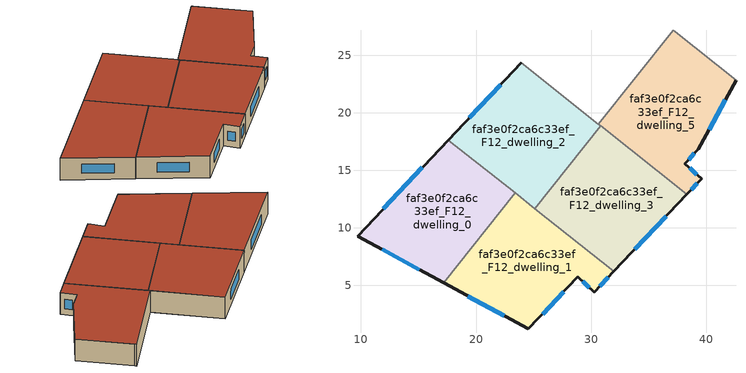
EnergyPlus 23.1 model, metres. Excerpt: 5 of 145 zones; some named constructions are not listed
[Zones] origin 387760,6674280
faf3e0f2ca6c33ef_F12_dwelling_0
 floor to faf3e0f2ca6c33ef_F11_dwelling_0 (EU_floor_Construction): 23.4,13.04 17.2,5.22 9.7,9.29 17.61,17.64 z36
 wall outside (EU_wall_Construction): 17.61,17.64 9.7,9.29 17.2,5.22 z36:39
 wall to faf3e0f2ca6c33ef_F12_dwelling_1 (EU_wall_Construction): 17.2,5.22 23.4,13.04 z36:39
 wall to faf3e0f2ca6c33ef_F12_dwelling_2 (EU_wall_Construction): 23.4,13.04 17.61,17.64 z36:39
 window (EU_Window_Construction): 11.84,8.13 15.05,6.38 / 15.35,15.25 11.96,11.67 z36.86:38.14
 roof outside (EU_roof_Construction): 17.2,5.22 23.4,13.04 17.61,17.64 9.7,9.29 z39
faf3e0f2ca6c33ef_F12_dwelling_1
 floor to faf3e0f2ca6c33ef_F11_dwelling_1 (EU_floor_Construction): 31.99,6.22 30.26,4.4 28.85,5.76 24.55,1.22 17.2,5.22 23.4,13.04 z36
 wall outside (EU_wall_Construction): 17.2,5.22 24.55,1.22 28.85,5.76 30.26,4.4 31.99,6.22 z36:39
 wall to faf3e0f2ca6c33ef_F12_dwelling_3 (EU_wall_Construction): 31.99,6.22 25.11,11.68 z36:39
 wall to faf3e0f2ca6c33ef_F12_dwelling_2 (EU_wall_Construction): 25.11,11.68 23.4,13.04 z36:39
 window (EU_Window_Construction): 19.3,4.08 22.45,2.36 / 30.76,4.92 31.49,5.7 / 29.25,5.37 29.86,4.79 / 25.78,2.52 27.62,4.46 z36.86:38.14
 roof outside (EU_roof_Construction): 30.26,4.4 31.99,6.22 23.4,13.04 17.2,5.22 24.55,1.22 28.85,5.76 z39
faf3e0f2ca6c33ef_F12_dwelling_2
 floor to faf3e0f2ca6c33ef_F11_dwelling_2 (EU_floor_Construction): 30.82,18.87 25.11,11.68 17.61,17.64 23.95,24.33 z36
 wall outside (EU_wall_Construction): 23.95,24.33 17.61,17.64 z36:39
 wall to faf3e0f2ca6c33ef_F12_dwelling_3 (EU_wall_Construction): 25.11,11.68 30.82,18.87 z36:39
 wall to faf3e0f2ca6c33ef_F12_dwelling_4 (EU_wall_Construction): 30.64,19.02 23.95,24.33 z36:39
 wall to faf3e0f2ca6c33ef_F12_dwelling_5 (EU_wall_Construction): 30.82,18.87 30.64,19.02 z36:39
 window (EU_Window_Construction): 22.14,22.42 19.42,19.55 z36.86:38.14
 roof outside (EU_roof_Construction): 25.11,11.68 30.82,18.87 23.95,24.33 17.61,17.64 z39
faf3e0f2ca6c33ef_F12_dwelling_3
 floor to faf3e0f2ca6c33ef_F11_dwelling_3 (EU_floor_Construction): 38.33,12.92 31.99,6.22 25.11,11.68 30.82,18.87 z36
 wall outside (EU_wall_Construction): 31.99,6.22 38.33,12.92 z36:39
 wall to faf3e0f2ca6c33ef_F12_dwelling_5 (EU_wall_Construction): 38.33,12.92 30.82,18.87 z36:39
 window (EU_Window_Construction): 33.8,8.14 36.52,11 z36.86:38.14
 roof outside (EU_roof_Construction): 31.99,6.22 38.33,12.92 30.82,18.87 25.11,11.68 z39
faf3e0f2ca6c33ef_F12_dwelling_5
 floor to faf3e0f2ca6c33ef_F11_dwelling_5 (EU_floor_Construction): 42.59,22.85 39.31,16.83 38.15,15.59 39.59,14.25 38.33,12.92 30.64,19.02 37.12,27.19 z36
 wall outside (EU_wall_Construction): 38.33,12.92 39.59,14.25 38.15,15.59 39.31,16.83 42.59,22.85 z36:39
 wall to faf3e0f2ca6c33ef_F12_dwelling_4 (EU_wall_Construction): 37.12,27.19 30.64,19.02 z36:39
 wall to faf3e0f2ca6c33ef_F12_dwelling_7 (EU_wall_Construction): 42.59,22.85 37.31,27.04 z36:39
 wall to faf3e0f2ca6c33ef_F12_dwelling_6 (EU_wall_Construction): 37.31,27.04 37.12,27.19 z36:39
 window (EU_Window_Construction): 40.25,18.55 41.65,21.13 / 38.48,15.94 38.98,16.47 / 39.18,14.63 38.56,15.21 / 38.69,13.3 39.23,13.87 z36.86:38.14
 roof outside (EU_roof_Construction): 39.59,14.25 38.15,15.59 39.31,16.83 42.59,22.85 37.12,27.19 30.64,19.02 38.33,12.92 z39
[SCHEDULE:FILE] Column Number=1; Rows to Skip at Top=0; Number of Hours of Data=8760; Column Separator=Comma; Interpolate to Timestep=No; Minutes per Item=60; Adjust Schedule for Daylight Savings=Yes
Name | File
EU_Step8_GainSchedule_faf3e0f2ca6c33ef_F4_dwelling_8_f000 | ../../schedules/faf3e0f2ca6c33ef/faf3e0f2ca6c33ef_F4_dwelling_8_f000_gain.csv
EU_Step8_GainSchedule_faf3e0f2ca6c33ef_F4_dwelling_9_f000 | ../../schedules/faf3e0f2ca6c33ef/faf3e0f2ca6c33ef_F4_dwelling_9_f000_gain.csv
EU_Step8_GainSchedule_faf3e0f2ca6c33ef_F4_dwelling_10_f000 | ../../schedules/faf3e0f2ca6c33ef/faf3e0f2ca6c33ef_F4_dwelling_10_f000_gain.csv
EU_Step8_GainSchedule_faf3e0f2ca6c33ef_F5_dwelling_0_f000 | ../../schedules/faf3e0f2ca6c33ef/faf3e0f2ca6c33ef_F5_dwelling_0_f000_gain.csv
EU_Step8_GainSchedule_faf3e0f2ca6c33ef_F5_dwelling_1_f000 | ../../schedules/faf3e0f2ca6c33ef/faf3e0f2ca6c33ef_F5_dwelling_1_f000_gain.csv
EU_Step8_GainSchedule_faf3e0f2ca6c33ef_F5_dwelling_2_f000 | ../../schedules/faf3e0f2ca6c33ef/faf3e0f2ca6c33ef_F5_dwelling_2_f000_gain.csv
EU_Step8_GainSchedule_faf3e0f2ca6c33ef_F5_dwelling_3_f000 | ../../schedules/faf3e0f2ca6c33ef/faf3e0f2ca6c33ef_F5_dwelling_3_f000_gain.csv
EU_Step8_GainSchedule_faf3e0f2ca6c33ef_F5_dwelling_4_f000 | ../../schedules/faf3e0f2ca6c33ef/faf3e0f2ca6c33ef_F5_dwelling_4_f000_gain.csv
EU_Step8_GainSchedule_faf3e0f2ca6c33ef_F5_dwelling_5_f000 | ../../schedules/faf3e0f2ca6c33ef/faf3e0f2ca6c33ef_F5_dwelling_5_f000_gain.csv
EU_Step8_GainSchedule_faf3e0f2ca6c33ef_F5_dwelling_6_f000 | ../../schedules/faf3e0f2ca6c33ef/faf3e0f2ca6c33ef_F5_dwelling_6_f000_gain.csv
EU_Step8_GainSchedule_faf3e0f2ca6c33ef_F5_dwelling_7_f000 | ../../schedules/faf3e0f2ca6c33ef/faf3e0f2ca6c33ef_F5_dwelling_7_f000_gain.csv
EU_Step8_GainSchedule_faf3e0f2ca6c33ef_F5_dwelling_8_f000 | ../../schedules/faf3e0f2ca6c33ef/faf3e0f2ca6c33ef_F5_dwelling_8_f000_gain.csv
EU_Step8_GainSchedule_faf3e0f2ca6c33ef_F5_dwelling_9_f000 | ../../schedules/faf3e0f2ca6c33ef/faf3e0f2ca6c33ef_F5_dwelling_9_f000_gain.csv
EU_Step8_GainSchedule_faf3e0f2ca6c33ef_F5_dwelling_10_f000 | ../../schedules/faf3e0f2ca6c33ef/faf3e0f2ca6c33ef_F5_dwelling_10_f000_gain.csv
EU_Step8_GainSchedule_faf3e0f2ca6c33ef_F6_dwelling_0_f000 | ../../schedules/faf3e0f2ca6c33ef/faf3e0f2ca6c33ef_F6_dwelling_0_f000_gain.csv
EU_Step8_GainSchedule_faf3e0f2ca6c33ef_F6_dwelling_1_f000 | ../../schedules/faf3e0f2ca6c33ef/faf3e0f2ca6c33ef_F6_dwelling_1_f000_gain.csv
EU_Step8_GainSchedule_faf3e0f2ca6c33ef_F6_dwelling_2_f000 | ../../schedules/faf3e0f2ca6c33ef/faf3e0f2ca6c33ef_F6_dwelling_2_f000_gain.csv
EU_Step8_GainSchedule_faf3e0f2ca6c33ef_F6_dwelling_3_f000 | ../../schedules/faf3e0f2ca6c33ef/faf3e0f2ca6c33ef_F6_dwelling_3_f000_gain.csv
EU_Step8_GainSchedule_faf3e0f2ca6c33ef_F6_dwelling_4_f000 | ../../schedules/faf3e0f2ca6c33ef/faf3e0f2ca6c33ef_F6_dwelling_4_f000_gain.csv
EU_Step8_GainSchedule_faf3e0f2ca6c33ef_F6_dwelling_5_f000 | ../../schedules/faf3e0f2ca6c33ef/faf3e0f2ca6c33ef_F6_dwelling_5_f000_gain.csv
EU_Step8_GainSchedule_faf3e0f2ca6c33ef_F6_dwelling_6_f000 | ../../schedules/faf3e0f2ca6c33ef/faf3e0f2ca6c33ef_F6_dwelling_6_f000_gain.csv
EU_Step8_GainSchedule_faf3e0f2ca6c33ef_F6_dwelling_7_f000 | ../../schedules/faf3e0f2ca6c33ef/faf3e0f2ca6c33ef_F6_dwelling_7_f000_gain.csv
EU_Step8_GainSchedule_faf3e0f2ca6c33ef_F6_dwelling_8_f000 | ../../schedules/faf3e0f2ca6c33ef/faf3e0f2ca6c33ef_F6_dwelling_8_f000_gain.csv
EU_Step8_GainSchedule_faf3e0f2ca6c33ef_F6_dwelling_9_f000 | ../../schedules/faf3e0f2ca6c33ef/faf3e0f2ca6c33ef_F6_dwelling_9_f000_gain.csv
EU_Step8_GainSchedule_faf3e0f2ca6c33ef_F6_dwelling_10_f000 | ../../schedules/faf3e0f2ca6c33ef/faf3e0f2ca6c33ef_F6_dwelling_10_f000_gain.csv
EU_Step8_GainSchedule_faf3e0f2ca6c33ef_F8_dwelling_10_f000 | ../../schedules/faf3e0f2ca6c33ef/faf3e0f2ca6c33ef_F8_dwelling_10_f000_gain.csv
EU_Step8_GainSchedule_faf3e0f2ca6c33ef_F9_dwelling_0_f000 | ../../schedules/faf3e0f2ca6c33ef/faf3e0f2ca6c33ef_F9_dwelling_0_f000_gain.csv
EU_Step8_GainSchedule_faf3e0f2ca6c33ef_F9_dwelling_1_f000 | ../../schedules/faf3e0f2ca6c33ef/faf3e0f2ca6c33ef_F9_dwelling_1_f000_gain.csv
EU_Step8_GainSchedule_faf3e0f2ca6c33ef_F9_dwelling_2_f000 | ../../schedules/faf3e0f2ca6c33ef/faf3e0f2ca6c33ef_F9_dwelling_2_f000_gain.csv
EU_Step8_GainSchedule_faf3e0f2ca6c33ef_F9_dwelling_3_f000 | ../../schedules/faf3e0f2ca6c33ef/faf3e0f2ca6c33ef_F9_dwelling_3_f000_gain.csv
EU_Step8_GainSchedule_faf3e0f2ca6c33ef_F9_dwelling_4_f000 | ../../schedules/faf3e0f2ca6c33ef/faf3e0f2ca6c33ef_F9_dwelling_4_f000_gain.csv
EU_Step8_GainSchedule_faf3e0f2ca6c33ef_F9_dwelling_5_f000 | ../../schedules/faf3e0f2ca6c33ef/faf3e0f2ca6c33ef_F9_dwelling_5_f000_gain.csv
EU_Step8_GainSchedule_faf3e0f2ca6c33ef_F9_dwelling_6_f000 | ../../schedules/faf3e0f2ca6c33ef/faf3e0f2ca6c33ef_F9_dwelling_6_f000_gain.csv
EU_Step8_GainSchedule_faf3e0f2ca6c33ef_F9_dwelling_7_f000 | ../../schedules/faf3e0f2ca6c33ef/faf3e0f2ca6c33ef_F9_dwelling_7_f000_gain.csv
EU_Step8_GainSchedule_faf3e0f2ca6c33ef_F9_dwelling_8_f000 | ../../schedules/faf3e0f2ca6c33ef/faf3e0f2ca6c33ef_F9_dwelling_8_f000_gain.csv
EU_Step8_GainSchedule_faf3e0f2ca6c33ef_F9_dwelling_9_f000 | ../../schedules/faf3e0f2ca6c33ef/faf3e0f2ca6c33ef_F9_dwelling_9_f000_gain.csv
EU_Step8_GainSchedule_faf3e0f2ca6c33ef_F9_dwelling_10_f000 | ../../schedules/faf3e0f2ca6c33ef/faf3e0f2ca6c33ef_F9_dwelling_10_f000_gain.csv
EU_Step8_GainSchedule_faf3e0f2ca6c33ef_F12_dwelling_1_f000 | ../../schedules/faf3e0f2ca6c33ef/faf3e0f2ca6c33ef_F12_dwelling_1_f000_gain.csv
EU_Step8_GainSchedule_faf3e0f2ca6c33ef_F12_dwelling_2_f000 | ../../schedules/faf3e0f2ca6c33ef/faf3e0f2ca6c33ef_F12_dwelling_2_f000_gain.csv
EU_Step8_GainSchedule_faf3e0f2ca6c33ef_F12_dwelling_3_f000 | ../../schedules/faf3e0f2ca6c33ef/faf3e0f2ca6c33ef_F12_dwelling_3_f000_gain.csv
EU_Step8_GainSchedule_faf3e0f2ca6c33ef_F12_dwelling_4_f000 | ../../schedules/faf3e0f2ca6c33ef/faf3e0f2ca6c33ef_F12_dwelling_4_f000_gain.csv
EU_Step8_GainSchedule_faf3e0f2ca6c33ef_F12_dwelling_5_f000 | ../../schedules/faf3e0f2ca6c33ef/faf3e0f2ca6c33ef_F12_dwelling_5_f000_gain.csv
EU_Step8_GainSchedule_faf3e0f2ca6c33ef_F12_dwelling_6_f000 | ../../schedules/faf3e0f2ca6c33ef/faf3e0f2ca6c33ef_F12_dwelling_6_f000_gain.csv
EU_Step8_GainSchedule_faf3e0f2ca6c33ef_F12_dwelling_7_f000 | ../../schedules/faf3e0f2ca6c33ef/faf3e0f2ca6c33ef_F12_dwelling_7_f000_gain.csv
EU_Step8_GainSchedule_faf3e0f2ca6c33ef_F12_dwelling_8_f000 | ../../schedules/faf3e0f2ca6c33ef/faf3e0f2ca6c33ef_F12_dwelling_8_f000_gain.csv
EU_Step8_GainSchedule_faf3e0f2ca6c33ef_F12_dwelling_9_f000 | ../../schedules/faf3e0f2ca6c33ef/faf3e0f2ca6c33ef_F12_dwelling_9_f000_gain.csv
EU_Step8_GainSchedule_faf3e0f2ca6c33ef_F12_dwelling_10_f000 | ../../schedules/faf3e0f2ca6c33ef/faf3e0f2ca6c33ef_F12_dwelling_10_f000_gain.csv
